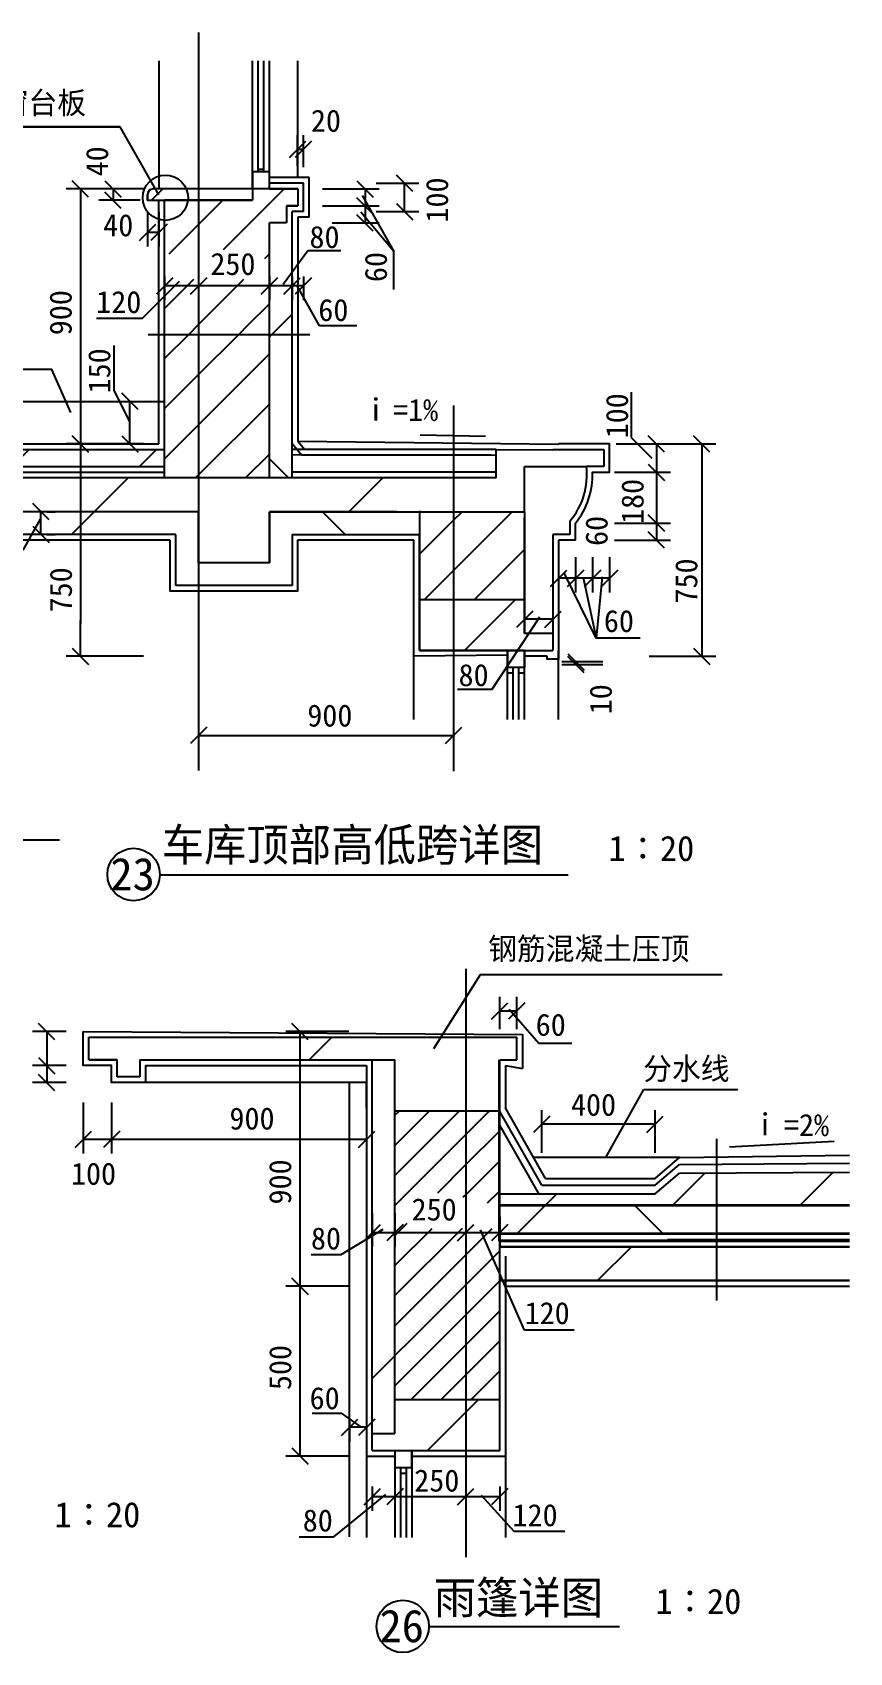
# Model space of a CAD drawing. Header units: metres. Extents: x 1414 to 8016, y 186 to 9373.
# Drawn here: x 4769 to 7652, y 3653 to 9373 of the extents above; entities that cross this region are included whole.
import ezdxf

# ---------------------------------------------------------------- set-up
doc = ezdxf.new("R2010")
doc.units = ezdxf.units.M
for name, color, linetype in [('A-AXI', 3, 'Continuous'), ('PUB_DIM', 3, 'Continuous'), ('PUB_TEXT', 7, 'Continuous'), ('S_DOTE', 7, 'Continuous'), ('WQ', 7, 'Continuous')]:
    doc.layers.add(name, color=color, linetype=linetype)
pattern_1 = [(45, (0, 0), (-224.506, 224.506), [])]
pattern_2 = [(45, (0, 0), (-449.013, 449.013), [])]

# ---------------------------------------------------------------- blocks, each defined once
blk = doc.blocks.new('_DIMX')
at = {"color": 6}
blk.add_lwpolyline([(-144.19, -144.17), (144.15, 144.17)], dxfattribs=at)

msp = doc.modelspace()

# ---------------------------------------------------------------- hatches: boundary and pattern name
h = msp.add_hatch()
h.set_pattern_fill('AN33C', scale=100)
h.set_pattern_definition(pattern_1)
h.paths.add_polyline_path([(5354.96, 8820.65), (5544.91, 8820.65), (5544.91, 8780.65), (5354.96, 8780.65)])
h.paths.add_polyline_path([(5289.66, 8809.71, 0.03), (5288.91, 8820.65), (5354.96, 8820.65), (5354.96, 8780.65), (5284.19, 8780.65, 0.09)])
h.paths.add_polyline_path([(5174.91, 8800.65, -0.2), (5180.76, 8814.79, -0.2), (5194.91, 8820.65), (5194.91, 8820.65), (5288.91, 8820.65, -0.03), (5289.66, 8809.71, -0.09), (5284.19, 8780.65), (5174.91, 8780.65)])
h = msp.add_hatch()
h.set_pattern_fill('ANSI38', scale=300)
h.paths.add_polyline_path([(5684.91, 8740.65), (5724.91, 8740.65), (5724.91, 8840.65), (5604.91, 8840.65), (5604.91, 8820.65), (5704.91, 8820.65), (5704.91, 8760.65), (5664.91, 8760.65), (5664.91, 8700.65), (5604.91, 8700.65), (5604.91, 8478.5), (5684.91, 8478.5)])
h.paths.add_polyline_path([(5684.91, 8478.5), (5604.91, 8478.5), (5604.91, 8340.42), (5684.91, 8340.42)])
h.paths.add_polyline_path([(5684.91, 8307.07), (5604.91, 8307.07), (5604.91, 7800.65), (5684.91, 7800.65)])
h.paths.add_polyline_path([(5684.91, 8340.42), (5604.91, 8340.42), (5604.91, 8307.07), (5684.91, 8307.07)])
h.paths.add_polyline_path([(6254.97, 7880.65), (5955.37, 7880.65), (5955.37, 7820.65), (6254.97, 7820.65)])
h.paths.add_polyline_path([(6404.97, 7880.91), (6254.97, 7881.38), (6254.97, 7820.65), (6404.97, 7820.65)])
h.paths.add_polyline_path([(5926.91, 7880.65), (5719.81, 7880.65), (5717.76, 7883.07), (5684.91, 7883.17), (5684.91, 7820.65), (5926.91, 7820.65)])
h.paths.add_polyline_path([(5955.37, 7880.65), (5926.91, 7880.65), (5926.91, 7820.65), (5955.37, 7820.65)])
h = msp.add_hatch()
h.set_pattern_fill('ANSI31', scale=1000)
h.paths.add_polyline_path([(4593.96, 7800.65), (4140.8, 7800.65), (4140.8, 7680.65), (4593.96, 7680.65)])
h.paths.add_polyline_path([(4622.42, 7800.65), (4593.96, 7800.65), (4593.96, 7680.65), (4622.42, 7680.65)])
h.paths.add_polyline_path([(5354.97, 7800.65), (4622.42, 7800.65), (4622.42, 7680.65), (5354.97, 7680.65)])
h.paths.add_polyline_path([(5926.91, 7800.65), (5354.97, 7800.65), (5354.97, 7500.65), (5603.97, 7500.65), (5603.97, 7680.65), (5926.91, 7680.65)])
h.paths.add_polyline_path([(6254.97, 7800.65), (5955.37, 7800.65), (5955.37, 7680.65), (6054.21, 7680.65), (6254.97, 7680.65)])
h.paths.add_polyline_path([(5955.37, 7800.65), (5926.91, 7800.65), (5926.91, 7680.65), (5955.37, 7680.65)])
h.paths.add_polyline_path([(6504.97, 7860.65), (6604.97, 7860.65), (6604.97, 7959.95), (6404.97, 7960.65), (6404.97, 7800.65), (6254.97, 7800.65), (6254.97, 7680.65), (6504.97, 7680.65)])
h.paths.add_polyline_path([(6504.97, 7370.65), (6254.97, 7370.65), (6254.97, 7190.65), (6584.97, 7190.65), (6584.97, 7250.65), (6504.97, 7250.65)])
h.paths.add_polyline_path([(6254.97, 7370.65), (6134.97, 7370.65), (6134.97, 7190.65), (6254.97, 7190.65)])
h = msp.add_hatch()
h.set_pattern_fill('AN33C', scale=200)
h.set_pattern_definition(pattern_2)
h.paths.add_polyline_path([(6504.97, 7860.65), (6604.97, 7860.65), (6604.97, 7959.95), (6404.97, 7960.65), (6404.97, 7800.65), (6254.97, 7800.65), (6254.97, 7680.65), (6504.97, 7680.65)])
h = msp.add_hatch()
h.set_pattern_fill('AN33C', scale=100)
h.set_pattern_definition(pattern_1)
h.paths.add_polyline_path([(4875.06, 7900.65), (4139.22, 7900.65), (4139.22, 7840.65), (4875.06, 7840.65)])
h.paths.add_polyline_path([(4899.8, 7900.65), (4875.06, 7900.65), (4875.06, 7840.65), (4899.8, 7840.65)])
h.paths.add_polyline_path([(5233.32, 7900.65), (4899.8, 7900.65), (4899.8, 7840.65), (5233.32, 7840.65)])
h = msp.add_hatch()
h.set_pattern_fill('ANSI38', scale=300)
h.paths.add_polyline_path([(6504.97, 7840.65), (6504.97, 7680.65), (6504.97, 7250.65), (6604.97, 7250.65), (6604.97, 7600.65), (6664.97, 7600.65), (6664.97, 7647.9, 0.21), (6723.32, 7840.65)])
h = msp.add_hatch()
h.set_pattern_fill('AN33C', scale=200)
h.set_pattern_definition(pattern_2)
h.paths.add_polyline_path([(4593.96, 7800.65), (4140.8, 7800.65), (4140.8, 7680.65), (4593.96, 7680.65)])
h.paths.add_polyline_path([(4622.42, 7800.65), (4593.96, 7800.65), (4593.96, 7680.65), (4622.42, 7680.65)])
h.paths.add_polyline_path([(5354.97, 7800.65), (4622.42, 7800.65), (4622.42, 7680.65), (5354.97, 7680.65)])
h.paths.add_polyline_path([(5926.91, 7800.65), (5354.97, 7800.65), (5354.97, 7500.65), (5603.97, 7500.65), (5603.97, 7680.65), (5926.91, 7680.65)])
h.paths.add_polyline_path([(5955.37, 7800.65), (5926.91, 7800.65), (5926.91, 7680.65), (5955.37, 7680.65)])
h.paths.add_polyline_path([(6254.97, 7800.65), (5955.37, 7800.65), (5955.37, 7680.65), (6054.21, 7680.65), (6254.97, 7680.65)])
h.paths.add_polyline_path([(6504.97, 7370.65), (6254.97, 7370.65), (6254.97, 7190.65), (6584.97, 7190.65), (6584.97, 7250.65), (6504.97, 7250.65)])
h.paths.add_polyline_path([(6254.97, 7370.65), (6134.97, 7370.65), (6134.97, 7190.65), (6254.97, 7190.65)])
h = msp.add_hatch()
h.set_pattern_fill('ANSI38', scale=300)
h.paths.add_polyline_path([(4593.96, 7680.65), (4192.29, 7680.65), (4192.29, 7600.65), (4593.96, 7600.65)])
h.paths.add_polyline_path([(4622.42, 7680.65), (4593.96, 7680.65), (4593.96, 7600.65), (4622.42, 7600.65)])
h.paths.add_polyline_path([(5354.97, 7680.65), (4622.42, 7680.65), (4622.42, 7600.65), (5274.97, 7600.65), (5274.97, 7420.65), (5354.97, 7420.65)])
h.paths.add_polyline_path([(5685.31, 7600.65), (5926.91, 7600.65), (5926.91, 7680.65), (5605.31, 7680.65), (5605.31, 7500.65), (5354.97, 7500.65), (5354.97, 7420.65), (5685.31, 7420.65)])
h.paths.add_polyline_path([(6134.97, 7680.65), (5955.37, 7680.65), (5955.37, 7600.65), (6134.97, 7600.65)])
h.paths.add_polyline_path([(5955.37, 7680.65), (5926.91, 7680.65), (5926.91, 7600.65), (5955.37, 7600.65)])
h = msp.add_hatch()
h.set_pattern_fill('AN33C', scale=200)
h.set_pattern_definition(pattern_2)
h.paths.add_polyline_path([(4967.82, 5825.6), (4967.82, 5745.6), (5067.82, 5745.6), (6047.82, 5745.6), (6047.82, 5565.6), (6297.82, 5565.6), (6297.82, 5825.6)])
h.paths.add_polyline_path([(6477.82, 5825.6), (6297.82, 5825.6), (6297.82, 5565.6), (6417.82, 5565.6), (6417.82, 5745.6), (6477.82, 5745.6)])
h.paths.add_polyline_path([(6417.82, 4546.43), (6297.82, 4546.43), (6297.82, 4366.43), (6417.82, 4366.43)])
h.paths.add_polyline_path([(6297.82, 4546.43), (6047.82, 4546.43), (6047.82, 4426.43), (5967.82, 4426.43), (5967.82, 4366.43), (6297.82, 4366.43)])
h = msp.add_hatch()
h.set_pattern_fill('ANSI31', scale=1000)
h.paths.add_polyline_path([(6297.82, 5825.6), (4967.82, 5825.6), (4967.82, 5745.6), (5067.82, 5745.6), (6047.82, 5745.6), (6047.82, 5565.6), (6297.82, 5565.6)])
h.paths.add_polyline_path([(6417.82, 5745.6), (6477.82, 5745.6), (6477.82, 5825.6), (6297.82, 5825.6), (6297.82, 5565.6), (6417.82, 5565.6)])
h.paths.add_polyline_path([(6297.82, 4546.43), (6047.82, 4546.43), (6047.82, 4426.43), (5967.82, 4426.43), (5967.82, 4366.43), (6297.82, 4366.43)])
h.paths.add_polyline_path([(6417.82, 4546.43), (6297.82, 4546.43), (6297.82, 4366.43), (6417.82, 4366.43)])
h = msp.add_hatch()
h.set_pattern_fill('ANSI38', scale=300)
h.paths.add_polyline_path([(6047.82, 5745.6), (5967.82, 5745.6), (5967.82, 5554.44), (5967.82, 4808.1), (6047.82, 4808.1)])
h.paths.add_polyline_path([(5967.82, 4426.43), (6047.82, 4426.43), (6047.82, 4546.43), (6047.82, 4764.53), (5967.82, 4764.53), (5967.82, 4666.43)])
h.paths.add_polyline_path([(6047.82, 4764.53), (6047.82, 4808.1), (5967.82, 4808.1), (5967.82, 4764.53)])
h = msp.add_hatch()
h.set_pattern_fill('AN32C', scale=300)
h.set_pattern_definition([(45, (0, 0), (-673.52, 673.52), [])])
h.paths.add_polyline_path([(7637.21, 5232.12), (7637.21, 5349.48), (7182.75, 5346.52), (7182.75, 5232.12)])
h.paths.add_polyline_path([(7145.46, 5346.27), (7051.56, 5345.66), (6965.79, 5272.2), (6417.82, 5272.2), (6417.82, 5232.12), (7145.46, 5232.12)])
h.paths.add_polyline_path([(7182.75, 5346.52), (7145.46, 5346.27), (7145.46, 5232.12), (7182.75, 5232.12)])
h.paths.add_polyline_path([(6417.82, 5514.53), (6417.82, 5272.2), (6556.77, 5272.2)])
h = msp.add_hatch()
h.set_pattern_fill('AN33C', scale=100)
h.set_pattern_definition(pattern_1)
h.paths.add_polyline_path([(7637.21, 5232.12), (7637.21, 5349.48), (7182.75, 5346.52), (7182.75, 5232.12)])
h.paths.add_polyline_path([(7145.46, 5232.12), (7182.75, 5232.12), (7182.75, 5346.52), (7145.46, 5346.27)])
h.paths.add_polyline_path([(7145.46, 5232.12), (7145.46, 5346.27), (7051.56, 5345.66), (6965.79, 5272.2), (6417.82, 5272.2), (6417.82, 5232.12)])
h.paths.add_polyline_path([(6417.82, 5514.53), (6417.82, 5272.2), (6556.77, 5272.2)])
h = msp.add_hatch()
h.set_pattern_fill('ANSI38', scale=300)
h.paths.add_polyline_path([(6417.82, 5229.86), (6417.82, 5132.12), (7145.46, 5132.12), (7145.46, 5229.86)])
h.paths.add_polyline_path([(7637.21, 5132.12), (7637.21, 5229.86), (7182.75, 5229.86), (7182.75, 5132.12)])
h.paths.add_polyline_path([(7145.46, 5132.12), (7182.75, 5132.12), (7182.75, 5229.86), (7145.46, 5229.86)])
h = msp.add_hatch()
h.set_pattern_fill('AN33C', scale=200)
h.set_pattern_definition(pattern_2)
h.paths.add_polyline_path([(7103.18, 5086.07), (7651.93, 5086.07), (7651.93, 4966.07), (7103.18, 4966.07)])
h.paths.add_polyline_path([(6417.82, 5086.07), (7065.89, 5086.07), (7065.89, 4966.07), (6417.82, 4966.07)])
h.paths.add_polyline_path([(7065.89, 5086.07), (7103.18, 5086.07), (7103.18, 4966.07), (7065.89, 4966.07)])
h = msp.add_hatch()
h.set_pattern_fill('ANSI31', scale=1000)
h.paths.add_polyline_path([(6417.82, 5086.07), (7065.89, 5086.07), (7065.89, 4966.07), (6417.82, 4966.07)])
h.paths.add_polyline_path([(7065.89, 5086.07), (7103.18, 5086.07), (7103.18, 4966.07), (7065.89, 4966.07)])
h.paths.add_polyline_path([(7103.18, 5086.07), (7651.93, 5086.07), (7651.93, 4966.07), (7103.18, 4966.07)])

# ---------------------------------------------------------------- linework, layer by layer
for p, q in [((5544.91, 8880.65), (5544.91, 9272.75)), ((5564.91, 8880.65), (5564.91, 9272.75)), ((5584.91, 8880.65), (5584.91, 9272.75)), ((5604.91, 8880.65), (5604.91, 9272.75)), ((5704.91, 8860.65), (5704.91, 9272.75)), ((5078.37, 9039.79), (4331.63, 9039.79)), ((4450.4, 9039.79), (5078.37, 9039.79)), ((5214.91, 8800.17), (5078.37, 9039.79)), ((5604.91, 8880.65), (5544.91, 8880.65)), ((5604.91, 8880.65), (5544.91, 8880.65)), ((5544.91, 8820.65), (5544.91, 8880.65)), ((5544.91, 8820.65), (5544.91, 8880.65)), ((5604.91, 8880.65), (5544.91, 8880.65)), ((5544.91, 8880.65), (5544.91, 8820.65)), ((5564.91, 8890.65), (5584.91, 8890.65)), ((5604.91, 8820.65), (5604.91, 8880.65)), ((5604.91, 8820.65), (5604.91, 8880.65)), ((5604.91, 8820.65), (5604.91, 8880.65)), ((5704.91, 8820.65), (5194.91, 8820.65)), ((5443.04, 8606.58), (5657.11, 8820.65)), ((5544.91, 8820.65), (5544.91, 8780.65)), ((5744.91, 8860.65), (5604.91, 8860.65)), ((5724.91, 8840.65), (5604.91, 8840.65)), ((5604.91, 8820.65), (5704.91, 8820.65)), ((5704.91, 8820.65), (5704.91, 8760.65)), ((5724.91, 8740.65), (5724.91, 8840.65)), ((5744.91, 8720.65), (5744.91, 8860.65)), ((5174.91, 8800.65), (5174.91, 8780.65)), ((5174.91, 8780.65), (5234.91, 8780.65)), ((5214.91, 7920.61), (5214.91, 8780.65)), ((5214.91, 7920.61), (5214.91, 8760.65)), ((5544.91, 8780.65), (5234.91, 8780.65)), ((5234.91, 7800.65), (5234.91, 8780.65)), ((5354.97, 8695.28), (5440.34, 8780.65)), ((5704.91, 8760.65), (5664.91, 8760.65)), ((5664.91, 8760.65), (5664.91, 8700.65)), ((5677.77, 8761.99), (5677.77, 8761.99)), ((5932.6, 8797.6), (6043.76, 8599.32)), ((5251.41, 8591.72), (5354.97, 8695.28)), ((5664.91, 8700.65), (5604.91, 8700.65)), ((5604.91, 7800.65), (5604.91, 8700.65)), ((5724.91, 8740.65), (5684.91, 8740.65)), ((5684.91, 7800.65), (5684.91, 8740.65)), ((5684.91, 8715.37), (5684.91, 8715.37)), ((5744.91, 8720.65), (5704.91, 8720.65)), ((6043.76, 8599.32), (5927.92, 8739.17)), ((5588.54, 8575.3), (5604.91, 8591.66)), ((5739.91, 8602.29), (5653.12, 8483.61)), ((5856.39, 8602.29), (5739.91, 8602.29)), ((6043.76, 8466.1), (6043.76, 8599.32)), ((5157.05, 8364.92), (5287.18, 8495.06)), ((5234.91, 8398.44), (5338.19, 8501.72)), ((5354.97, 8341.72), (5514.97, 8501.72)), ((5604.91, 8511.11), (5604.91, 8428.5)), ((5684.71, 8478.5), (5605.11, 8478.5)), ((5684.91, 8511.11), (5684.91, 8428.5)), ((5781.02, 8337.55), (5701.08, 8481.33)), ((5530.44, 8340.42), (5604.91, 8414.89)), ((4994.89, 8364.92), (5157.05, 8364.92)), ((5176.93, 8307.07), (5747.89, 8307.07)), ((5234.91, 8221.66), (5320.32, 8307.07)), ((5320.32, 8307.07), (5353.66, 8340.42)), ((5353.66, 8340.42), (5354.97, 8341.72)), ((5354.97, 8164.95), (5497.09, 8307.07)), ((5497.09, 8307.07), (5530.44, 8340.42)), ((5913.49, 8337.55), (5781.02, 8337.55)), ((5055.78, 8267.44), (5055.78, 8109.63)), ((5354.97, 7988.17), (5604.91, 8238.11)), ((5234.91, 8044.89), (5354.97, 8164.95)), ((5055.78, 8109.63), (5111.19, 7998.89)), ((6881.19, 8103.26), (6881.19, 7943.35)), ((5354.97, 7811.39), (5604.91, 8061.33)), ((5234.91, 7868.11), (5354.97, 7988.17)), ((4139.22, 7900.65), (5234.91, 7900.65)), ((6404.97, 7900.65), (5684.91, 7900.65)), ((6404.97, 7800.65), (6404.97, 7900.65)), ((6404.97, 7900.65), (6604.97, 7899.95)), ((6604.97, 7900.65), (6784.97, 7900.65)), ((6784.97, 7900.65), (6784.97, 7840.65)), ((6881.19, 7943.35), (6954.59, 7869.95)), ((4139.22, 7840.65), (5234.91, 7840.65)), ((5521, 7800.65), (5604.91, 7884.56)), ((5684.91, 7883.17), (6404.97, 7880.91)), ((6504.97, 7680.65), (6504.97, 7840.65)), ((6504.97, 7840.65), (6723.32, 7840.65)), ((6784.97, 7840.65), (6723.32, 7840.65)), ((6404.97, 7800.65), (4140.8, 7800.65)), ((5344.22, 7800.65), (5354.97, 7811.39)), ((6404.97, 7800.65), (5684.97, 7800.65)), ((6404.97, 7800.65), (6404.97, 7800.65)), ((5354.97, 7680.65), (4140.89, 7680.65)), ((5354.97, 7500.65), (5354.97, 7680.65)), ((5605.31, 7680.65), (5605.31, 7500.65)), ((5605.31, 7680.65), (6504.97, 7680.65)), ((6134.97, 7680.65), (6134.97, 7190.65)), ((6254.97, 7650.73), (6284.88, 7680.65)), ((6254.97, 7473.96), (6461.66, 7680.65)), ((6504.97, 7680.65), (6504.97, 7250.65)), ((4736.07, 7544.78), (4797.46, 7655.21)), ((6134.97, 7530.73), (6254.97, 7650.73)), ((6664.97, 7647.9), (6664.97, 7600.65)), ((5254.97, 7580.65), (4140.8, 7580.65)), ((5274.97, 7600.65), (4140.89, 7600.65)), ((5274.97, 7420.65), (5274.97, 7600.65)), ((5685.31, 7600.65), (6134.97, 7600.65)), ((5685.31, 7600.65), (5685.31, 7420.65)), ((6114.97, 7580.65), (5703.97, 7580.65)), ((6114.97, 6946.96), (6114.97, 7580.65)), ((6664.97, 7600.65), (6604.97, 7600.65)), ((6604.97, 7600.65), (6604.97, 7190.65)), ((5605.31, 7500.65), (5354.97, 7500.65)), ((6328.43, 7370.65), (6504.97, 7547.18)), ((6151.66, 7370.65), (6254.97, 7473.96)), ((6758.07, 7234.09), (6646.29, 7462.46)), ((6711.53, 7448.88), (6758.07, 7234.09)), ((6779.49, 7451.59), (6758.07, 7234.09)), ((5685.31, 7420.65), (5274.97, 7420.65)), ((6134.97, 7370.65), (6504.97, 7370.65)), ((6390.74, 7054.43), (6559.28, 7309.77)), ((6604.97, 7250.65), (6504.97, 7250.65)), ((6913.01, 7234.09), (6758.07, 7234.09)), ((6444.97, 7174.65), (6114.97, 7170.65)), ((6134.97, 7190.65), (6604.97, 7190.65)), ((6444.97, 6946.96), (6444.97, 7190.65)), ((6444.97, 7190.65), (6444.97, 7130.65)), ((6444.97, 7130.65), (6444.97, 7190.65)), ((6504.97, 6946.96), (6504.97, 7190.65)), ((6504.97, 7190.65), (6504.97, 7130.65)), ((6504.97, 7190.65), (6504.97, 7130.65)), ((6624.97, 6946.96), (6624.97, 7190.65)), ((6504.97, 7130.65), (6444.97, 7130.65)), ((6504.97, 7130.65), (6444.97, 7130.65)), ((6464.97, 7110.65), (6444.97, 7110.65)), ((6464.97, 6946.96), (6464.97, 7130.65)), ((6484.97, 6946.96), (6484.97, 7130.65)), ((6504.97, 7110.65), (6484.97, 7110.65)), ((6268.41, 7054.43), (6390.74, 7054.43)), ((4043.75, 6522.22), (4863.89, 6522.22)), ((5219.33, 6399.37), (6659.08, 6399.37)), ((6555.05, 5803.59), (6451.26, 5923.02)), ((6497.82, 5836.51), (6497.82, 5715.6)), ((4967.82, 5745.6), (4967.82, 5825.6)), ((4967.82, 5825.6), (6477.82, 5825.6)), ((6477.82, 5745.6), (6477.82, 5825.6)), ((6671.42, 5803.59), (6555.05, 5803.59)), ((4967.82, 5745.6), (5067.82, 5745.6)), ((5067.82, 5745.6), (4967.82, 5745.6)), ((5067.82, 5685.6), (5067.82, 5745.6)), ((5147.82, 5745.6), (5147.82, 5685.6)), ((5147.82, 5745.6), (6047.82, 5745.6)), ((5947.82, 5725.6), (5947.82, 4717.54)), ((5967.82, 5554.44), (5967.82, 5745.6)), ((6047.82, 4426.43), (6047.82, 5745.6)), ((6414.06, 5745.6), (6414.06, 5106.07)), ((6417.82, 4737.54), (6417.82, 5745.6)), ((6417.82, 5745.6), (6477.82, 5745.6)), ((6437.82, 5725.6), (6437.82, 5576.16)), ((5147.82, 5685.6), (5067.82, 5685.6)), ((6925.49, 5641.5), (7258.05, 5641.5)), ((5947.82, 5575.6), (5947.82, 5554.44)), ((5967.82, 4659.82), (5967.82, 5554.44)), ((6047.82, 5565.6), (6417.82, 5565.6)), ((6047.82, 5549.92), (6063.5, 5565.6)), ((6047.82, 5443.86), (6169.57, 5565.6)), ((6047.82, 5337.79), (6275.63, 5565.6)), ((6297.82, 5481.72), (6381.7, 5565.6)), ((6565.58, 5302.81), (6417.82, 5562.78)), ((6297.82, 5375.66), (6414.06, 5491.9)), ((6047.82, 5231.72), (6297.82, 5481.72)), ((7182.75, 5466.53), (7182.75, 4896)), ((6297.82, 5269.59), (6414.06, 5385.83)), ((6965.79, 5327.3), (7051.56, 5400.76)), ((7051.56, 5400.76), (7651.93, 5408.87)), ((7051.56, 5376.27), (7651.93, 5380.43)), ((6198.55, 5276.38), (6297.82, 5375.66)), ((6579.27, 5327.3), (6965.79, 5327.3)), ((6965.79, 5302.81), (7051.56, 5376.27)), ((6965.79, 5272.2), (7051.56, 5345.66)), ((7051.56, 5345.66), (7651.93, 5349.58)), ((6288.94, 5260.71), (6297.82, 5269.59)), ((6374.65, 5240.36), (6414.06, 5279.77)), ((6417.82, 5272.2), (6965.79, 5272.2)), ((6565.58, 5302.81), (6965.79, 5302.81)), ((6417.82, 5232.12), (7651.93, 5232.12)), ((7651.93, 5232.12), (6417.82, 5232.12)), ((7651.93, 5229.86), (6417.82, 5229.86)), ((6047.82, 5125.66), (6091.2, 5169.04)), ((6047.82, 4913.53), (6285.68, 5151.38)), ((6047.82, 5019.59), (6178.59, 5150.36)), ((6297.82, 5057.46), (6390.72, 5150.36)), ((5857.57, 5058.46), (6005.83, 5147.97)), ((6505.13, 4791.84), (6349.79, 5144.97)), ((7651.93, 5107.97), (6414.06, 5107.97)), ((7651.93, 5132.12), (6417.82, 5132.12)), ((6417.82, 5132.12), (7651.93, 5132.12)), ((7651.93, 5129.86), (6417.82, 5129.86)), ((6417.82, 5107.97), (7651.93, 5107.97)), ((7651.93, 5110.22), (7010.05, 5110.22)), ((5752.56, 5058.46), (5857.57, 5058.46)), ((5947.82, 5052.86), (5947.82, 4646.43)), ((6048.46, 4808.1), (6297.82, 5057.46)), ((6297.82, 4951.39), (6417.82, 5071.39)), ((6414.06, 5086.07), (7651.93, 5086.07)), ((7651.93, 5086.07), (6417.82, 5086.07)), ((6417.82, 4366.43), (6417.82, 5052.86)), ((6437.82, 5052.86), (6437.82, 4059.39)), ((6154.53, 4808.1), (6297.82, 4951.39)), ((6297.82, 4845.33), (6417.82, 4965.33)), ((7651.93, 4966.07), (6417.82, 4966.07)), ((6437.82, 4946.07), (6437.82, 4737.54)), ((6047.82, 4807.46), (6048.46, 4808.1)), ((6110.96, 4764.53), (6154.53, 4808.1)), ((6217.02, 4764.53), (6260.59, 4808.1)), ((6260.59, 4808.1), (6297.82, 4845.33)), ((6323.09, 4764.53), (6366.66, 4808.1)), ((6366.66, 4808.1), (6417.82, 4859.26)), ((6047.82, 4701.39), (6110.96, 4764.53)), ((6047.82, 4595.33), (6217.02, 4764.53)), ((6297.82, 4739.26), (6323.09, 4764.53)), ((6297.82, 4633.2), (6417.82, 4753.2)), ((6679.88, 4791.84), (6505.13, 4791.84)), ((6104.99, 4546.43), (6297.82, 4739.26)), ((5947.82, 4646.43), (5947.82, 4059.39)), ((5967.82, 4366.43), (5967.82, 4666.43)), ((6317.12, 4546.43), (6417.82, 4647.13)), ((6211.06, 4546.43), (6297.82, 4633.2)), ((6047.82, 4546.43), (6417.82, 4546.43)), ((5755.75, 4498.75), (5857.55, 4498.75)), ((5857.55, 4498.75), (5929.08, 4449.26)), ((5967.82, 4426.43), (6047.82, 4426.43)), ((5967.82, 4366.43), (6417.82, 4366.43)), ((6047.82, 4366.43), (6047.82, 4306.43)), ((6047.82, 4366.43), (6047.82, 4306.43)), ((6107.82, 4366.43), (6107.82, 4306.43)), ((6107.82, 4306.43), (6107.82, 4366.43)), ((6111.23, 4369.13), (6111.23, 4369.13)), ((6111.23, 4369.13), (6111.23, 4369.13)), ((6047.82, 4306.43), (6107.82, 4306.43)), ((6047.82, 4306.43), (6047.82, 4059.39)), ((6047.82, 4306.43), (6107.82, 4306.43)), ((6067.82, 4306.43), (6067.82, 4059.39)), ((6087.82, 4306.43), (6087.82, 4059.39)), ((6107.82, 4306.43), (6107.82, 4059.39)), ((6067.82, 4286.43), (6087.82, 4286.43)), ((5831.69, 4061.14), (6015.89, 4210.88)), ((6468.95, 4079.94), (6353.43, 4207.85)), ((6646.91, 4079.94), (6468.95, 4079.94)), ((5709.92, 4061.14), (5831.69, 4061.14)), ((6167.41, 3745.05), (6840.13, 3745.05))]:
    msp.add_line(p, q)
for points in [[(5214.91, 9272.75), (5214.91, 8820.65)], [(5664.91, 8760.65), (5704.91, 8760.65)], [(5704.91, 8720.65), (5704.91, 7930.65)], [(4903.68, 8031.2), (4836.79, 8183.4), (4053.15, 8183.4)], [(4159.22, 8070.65), (5236.49, 8070.65)], [(4136.13, 7920.61), (5214.91, 7920.61)], [(5684.91, 7921.8), (5719.81, 7880.65)], [(5704.91, 7930.65), (5730.35, 7900.65)], [(5704.91, 7930.65), (6624.97, 7919.95)], [(6395.78, 7900.65), (5730.35, 7900.65)], [(6604.97, 7899.95), (6604.97, 7900.65)], [(6624.97, 7919.95), (6624.97, 7920.65)], [(6387.2, 7880.65), (5719.81, 7880.65)], [(6702.97, 7841.06), (6702.97, 7840.36)], [(4140.35, 7820.65), (5234.91, 7820.65)], [(6404.97, 7820.65), (5684.91, 7820.65)], [(5603.97, 7680.65), (5603.97, 7500.65), (5354.97, 7500.65), (5354.97, 7680.65)], [(6138.73, 7680.65), (6134.97, 7680.65)], [(6504.97, 7680.65), (6504.97, 7680.65)], [(6504.97, 7660.65), (6504.97, 7250.65)], [(5703.97, 7580.65), (5703.97, 7400.65), (5254.97, 7400.65), (5254.97, 7580.65)], [(6684.97, 7580.65), (6624.97, 7580.65)], [(6624.97, 7580.65), (6624.97, 7170.65)], [(6504.97, 7190.65), (6504.97, 7170.65)], [(6584.97, 7170.65), (6504.97, 7170.65)], [(6584.97, 7170.65), (6504.97, 7170.65)], [(6624.97, 7170.65), (6624.97, 7160.65), (6584.97, 7160.65), (6584.97, 7170.65)], [(6185.36, 5785.94), (6349.2, 6046.58), (7202.51, 6046.58)], [(5947.82, 5575.6), (5947.82, 5575.6), (5947.82, 5665.6), (5047.82, 5665.6), (5047.82, 5725.6), (4947.82, 5725.6), (4947.82, 5845.6)], [(4947.82, 5845.6), (6497.82, 5835.74)], [(5167.82, 5725.6), (5167.82, 5665.6)], [(5167.82, 5725.6), (5947.82, 5725.6)], [(6437.82, 5725.6), (6497.82, 5715.6)], [(5887.82, 4061.76), (5887.82, 5665.6)], [(6791.77, 5400.76), (6925.49, 5641.5)], [(6579.27, 5327.3), (6437.82, 5576.16)], [(6557.06, 5271.69), (6417.82, 5514.53)], [(7051.56, 5400.76), (6537.51, 5400.76)], [(6414.06, 5106.07), (7651.93, 5106.07)], [(6417.82, 5086.07), (7651.93, 5086.07)], [(6417.82, 4966.07), (7651.93, 4966.07)], [(6437.82, 4946.07), (7651.93, 4946.07)], [(5947.82, 4646.43), (5947.82, 4646.43)], [(5967.82, 4666.43), (5967.82, 4666.43)], [(5967.82, 4366.43), (6417.82, 4366.43)], [(5947.82, 4346.43), (6047.82, 4346.43)], [(6107.82, 4346.43), (6437.82, 4346.43)]]:
    msp.add_lwpolyline(points)
msp.add_lwpolyline([(6684.97, 7580.65), (6684.97, 7640.65, 0.18), (6744.97, 7820.65), (6804.97, 7820.65), (6804.97, 7920.65), (6624.97, 7920.65)], format="xyb")
for centre, radius in [((5237.75, 8789.71), 80), ((5125.64, 6400.07), 92.6), ((6075.19, 3745.48), 92.6)]:
    msp.add_circle(centre, radius)
for centre, radius, start, end in [((5194.91, 8800.65), 20, 90, 180), ((6475.85, 7810.36), 249.32, 319.34, 6.98)]:
    msp.add_arc(centre, radius, start, end)
at = {"layer": 'A-AXI'}
for p, q in [((5704.47, 8900.65), (5704.47, 9011.1)), ((5724.91, 8897.9), (5724.91, 9011.1)), ((5704.27, 8961.1), (5704.07, 8961.1)), ((5704.47, 8961.1), (5724.91, 8961.1)), ((5725.11, 8961.1), (5725.31, 8961.1)), ((5981.5, 8840.65), (6131.81, 8840.65)), ((6081.81, 8740.85), (6081.81, 8840.45)), ((5981.5, 8740.65), (6131.81, 8740.65)), ((5234.91, 8511.11), (5234.91, 8428.5)), ((5354.76, 8478.5), (5235.11, 8478.5)), ((5354.96, 8511.11), (5354.96, 8428.5)), ((5354.96, 8511.11), (5354.96, 8428.5)), ((5604.71, 8478.5), (5355.16, 8478.5)), ((5604.91, 8511.11), (5604.91, 8428.5)), ((5684.71, 8478.5), (5684.51, 8478.5)), ((5684.91, 8511.11), (5684.91, 8428.5)), ((5724.91, 8478.5), (5684.91, 8478.5)), ((5724.91, 8511.11), (5724.91, 8428.5)), ((5725.11, 8478.5), (5725.31, 8478.5))]:
    msp.add_line(p, q, dxfattribs=at)
at = {"layer": 'PUB_DIM'}
for p, q in [((5160.58, 8820.65), (4888.03, 8820.65)), ((4938.03, 8820.45), (4938.03, 7920.82)), ((5149.39, 8820.65), (5003, 8820.65)), ((5053, 8820.85), (5053, 8821.05)), ((5053, 8820.65), (5053, 8780.65)), ((5791.9, 8820.65), (5992.6, 8820.65)), ((5942.6, 8820.85), (5942.6, 8821.05)), ((5942.6, 8820.65), (5942.6, 8760.65)), ((5149.39, 8780.65), (5003, 8780.65)), ((5053, 8780.45), (5053, 8780.25)), ((5791.9, 8760.65), (5992.6, 8760.65)), ((5826.41, 8760.65), (5992.6, 8760.65)), ((5942.6, 8760.85), (5942.6, 8761.05)), ((5942.6, 8760.65), (5942.6, 8700.65)), ((5942.6, 8760.45), (5942.6, 8760.25)), ((5174.9, 8740.17), (5174.9, 8617.73)), ((5214.91, 8740.17), (5214.91, 8617.73)), ((5826.41, 8700.65), (5992.6, 8700.65)), ((5942.6, 8700.45), (5942.6, 8700.25)), ((5174.7, 8667.73), (5174.5, 8667.73)), ((5174.9, 8667.73), (5214.91, 8667.73)), ((5215.11, 8667.73), (5215.31, 8667.73)), ((5071.42, 8070.65), (5162.85, 8070.65)), ((5112.85, 7920.85), (5112.85, 8070.45)), ((5160.58, 7920.62), (4888.03, 7920.62)), ((5160.58, 7920.62), (4888.03, 7920.62)), ((4938.03, 7920.42), (4938.03, 7286.93)), ((5071.42, 7920.65), (5162.85, 7920.65)), ((6828.3, 7920.65), (7020.62, 7920.65)), ((6944.74, 7920.65), (7180.51, 7920.65)), ((6970.62, 7920.45), (6970.62, 7820.85)), ((7130.51, 7920.45), (7130.51, 7170.85)), ((6822.43, 7820.65), (7020.62, 7820.65)), ((6828.3, 7820.65), (7020.62, 7820.65)), ((6970.62, 7820.85), (6970.62, 7821.05)), ((6970.62, 7820.65), (6970.62, 7640.65)), ((4798.69, 7600.85), (4798.69, 7680.45)), ((4820, 7680.65), (4848.69, 7680.65)), ((6822.43, 7640.65), (7020.62, 7640.65)), ((6822.43, 7640.65), (7020.62, 7640.65)), ((6970.62, 7640.85), (6970.62, 7641.05)), ((6970.62, 7640.65), (6970.62, 7580.65)), ((6970.62, 7640.45), (6970.62, 7640.25)), ((4820, 7600.65), (4848.69, 7600.65)), ((6822.43, 7580.65), (7020.62, 7580.65)), ((6970.62, 7580.45), (6970.62, 7580.25)), ((6624.97, 7520.65), (6624.97, 7395.91)), ((6684.97, 7520.65), (6684.97, 7395.91)), ((6684.97, 7520.65), (6684.97, 7395.91)), ((6744.97, 7520.65), (6744.97, 7395.91)), ((6744.97, 7520.65), (6744.97, 7395.91)), ((6804.97, 7520.65), (6804.97, 7395.91)), ((6624.77, 7445.91), (6624.57, 7445.91)), ((6684.97, 7445.91), (6624.97, 7445.91)), ((6684.77, 7445.91), (6684.57, 7445.91)), ((6744.97, 7445.91), (6684.97, 7445.91)), ((6685.17, 7445.91), (6685.37, 7445.91)), ((6744.77, 7445.91), (6744.57, 7445.91)), ((6804.97, 7445.91), (6744.97, 7445.91)), ((6745.17, 7445.91), (6745.37, 7445.91)), ((6805.17, 7445.91), (6805.37, 7445.91)), ((6504.97, 7427.59), (6504.97, 7251.55)), ((6604.97, 7427.59), (6604.97, 7251.55)), ((4938.03, 7170.85), (4938.03, 7297.3)), ((6604.77, 7301.55), (6505.17, 7301.55)), ((5160.58, 7170.65), (4888.03, 7170.65)), ((6781.58, 7150.65), (6636.75, 7150.65)), ((6686.75, 7150.85), (6686.75, 7151.05)), ((6686.75, 7140.65), (6686.75, 7150.65)), ((6944.74, 7170.65), (7180.51, 7170.65)), ((6781.58, 7140.65), (6636.75, 7140.65)), ((6686.75, 7140.45), (6686.75, 7140.25)), ((5354.96, 6930.34), (5354.96, 6841.39)), ((6254.96, 6930.34), (6254.96, 6841.39)), ((5354.97, 6891.39), (6254.76, 6891.39)), ((6417.82, 5854.31), (6417.82, 5968.14)), ((6477.82, 5854.31), (6477.82, 5968.14)), ((6417.62, 5918.14), (6417.42, 5918.14)), ((6477.82, 5918.14), (6417.82, 5918.14)), ((6478.02, 5918.14), (6478.22, 5918.14)), ((4887.82, 5845.6), (4769.17, 5845.6)), ((4819.17, 5845.4), (4819.17, 5725.8)), ((5884.57, 5845.6), (5662.59, 5845.6)), ((5712.59, 5845.4), (5712.59, 4946.27)), ((4887.82, 5725.6), (4769.17, 5725.6)), ((4887.82, 5725.6), (4769.17, 5725.6)), ((4819.17, 5725.8), (4819.17, 5726)), ((4819.17, 5725.6), (4819.17, 5665.6)), ((4887.82, 5665.6), (4769.17, 5665.6)), ((4819.17, 5665.4), (4819.17, 5665.2)), ((4947.83, 5595.02), (4947.83, 5415.02)), ((5047.83, 5595.02), (5047.83, 5415.02)), ((5047.83, 5595.02), (5047.83, 5415.02)), ((5947.83, 5595.02), (5947.83, 5415.02)), ((6565.58, 5416.95), (6565.58, 5568.07)), ((6965.79, 5416.95), (6965.79, 5568.07)), ((6965.59, 5518.07), (6565.78, 5518.07)), ((4947.63, 5465.02), (4947.43, 5465.02)), ((5047.83, 5465.02), (4947.83, 5465.02)), ((5048.03, 5465.02), (5048.23, 5465.02)), ((5947.63, 5465.02), (5048.03, 5465.02)), ((5967.82, 5204.01), (5967.82, 5085.36)), ((6047.82, 5204.01), (6047.82, 5085.36)), ((6047.82, 5204.01), (6047.82, 5085.36)), ((6297.82, 5204.01), (6297.82, 5085.36)), ((6297.82, 5191.14), (6297.82, 5085.36)), ((6417.82, 5191.14), (6417.82, 5085.36)), ((5967.62, 5135.36), (5967.42, 5135.36)), ((6047.82, 5135.36), (5967.82, 5135.36)), ((6048.02, 5135.36), (6048.22, 5135.36)), ((6297.62, 5135.36), (6048.02, 5135.36)), ((6297.62, 5135.36), (6297.42, 5135.36)), ((6417.82, 5135.36), (6297.82, 5135.36)), ((6418.02, 5135.36), (6418.22, 5135.36)), ((5884.57, 4946.07), (5662.59, 4946.07)), ((5884.57, 4946.07), (5662.59, 4946.07)), ((5712.59, 4945.87), (5712.59, 4346.63)), ((5887.82, 4469.33), (5887.82, 4398.59)), ((5947.82, 4469.33), (5947.82, 4398.59)), ((5887.62, 4448.59), (5887.42, 4448.59)), ((5947.82, 4448.59), (5887.82, 4448.59)), ((5948.02, 4448.59), (5948.22, 4448.59)), ((5884.57, 4346.43), (5662.59, 4346.43)), ((5967.82, 4239.36), (5967.82, 4153.02)), ((6047.82, 4239.36), (6047.82, 4153.02)), ((6047.82, 4239.36), (6047.82, 4153.02)), ((6297.82, 4239.36), (6297.82, 4153.02)), ((6297.82, 4239.36), (6297.82, 4153.02)), ((6417.82, 4239.36), (6417.82, 4153.02)), ((5967.62, 4203.02), (5967.42, 4203.02)), ((6047.82, 4203.02), (5967.82, 4203.02)), ((6048.02, 4203.02), (6048.22, 4203.02)), ((6297.62, 4203.02), (6048.02, 4203.02)), ((6297.62, 4203.02), (6297.42, 4203.02)), ((6417.82, 4203.02), (6297.82, 4203.02)), ((6418.02, 4203.02), (6418.22, 4203.02))]:
    msp.add_line(p, q, dxfattribs=at)
for points in [[(6366.99, 7946.74), (6137.19, 7951.73)], [(7227.81, 5438.33), (7597.72, 5459.1)]]:
    msp.add_lwpolyline(points, dxfattribs=at)
at = {"layer": 'S_DOTE'}
for p, q in [((5354.97, 9373.36), (5354.97, 6766.75)), ((6254.97, 8055.89), (6254.97, 6765.15)), ((6297.82, 6066.92), (6297.82, 3989.8))]:
    msp.add_line(p, q, dxfattribs=at)
at = {"layer": 'WQ'}
for p, q in [((5174.91, 8780.65), (5174.91, 8800.65)), ((6054.21, 7680.65), (5605.31, 7680.65)), ((6504.97, 7250.65), (6504.97, 7660.65)), ((6134.97, 7190.65), (6134.97, 7600.65)), ((6504.97, 7190.65), (6134.97, 7190.65)), ((6504.97, 7170.65), (6504.97, 7190.65))]:
    msp.add_line(p, q, dxfattribs=at)
msp.add_lwpolyline([(5704.91, 8820.65), (5194.91, 8820.65, 0.2), (5180.76, 8814.79, 0.2), (5174.91, 8800.65), (5174.91, 8780.65), (5544.91, 8780.65)], format="xyb", dxfattribs=at)
msp.add_arc((5194.91, 8800.65), 20, 90, 180, dxfattribs=at)

# ---------------------------------------------------------------- block references
at = {"xscale": 0.2, "yscale": 0.2, "zscale": 0.2, "rotation": 180}
msp.add_blockref('_DIMX', (5604.91, 8478.5), dxfattribs=at)
at = {"xscale": 0.2, "yscale": 0.2, "zscale": 0.2}
msp.add_blockref('_DIMX', (5684.91, 8478.5), dxfattribs=at)
at = {"layer": 'A-AXI', "xscale": 0.2, "yscale": 0.2, "zscale": 0.2}
for p in [(5704.47, 8961.1), (5354.96, 8478.5), (5604.91, 8478.5), (5684.91, 8478.5)]:
    msp.add_blockref('_DIMX', p, dxfattribs=at)
for p, rotation in [((5724.91, 8961.1), 180), ((6081.81, 8840.65), 90), ((6081.81, 8740.65), 270), ((5234.91, 8478.5), 180), ((5354.96, 8478.5), 180), ((5724.91, 8478.5), 180)]:
    msp.add_blockref('_DIMX', p, dxfattribs=dict(at, rotation=rotation))
at = {"layer": 'PUB_DIM', "xscale": 0.2, "yscale": 0.2, "zscale": 0.2}
for p, rotation in [((4938.03, 8820.65), 90), ((5053, 8820.65), 270), ((5942.6, 8820.65), 270), ((5053, 8780.65), 90), ((5942.6, 8760.65), 270), ((5942.6, 8760.65), 90), ((5214.91, 8667.73), 180), ((5942.6, 8700.65), 90), ((5112.85, 8070.65), 90), ((4938.03, 7920.62), 270), ((4938.03, 7920.62), 90), ((5112.85, 7920.65), 270), ((6970.62, 7920.65), 90), ((7130.51, 7920.65), 90), ((6970.62, 7820.65), 270), ((6970.62, 7820.65), 270), ((4798.69, 7680.65), 90), ((6970.62, 7640.65), 270), ((6970.62, 7640.65), 90), ((4798.69, 7600.65), 270), ((6970.62, 7580.65), 90), ((6624.97, 7445.91), 360), ((6684.97, 7445.91), 360), ((6684.97, 7445.91), 180), ((6744.97, 7445.91), 360), ((6744.97, 7445.91), 180), ((6804.97, 7445.91), 180), ((6504.97, 7301.55), 180), ((4938.03, 7170.65), 270), ((6686.75, 7150.65), 270), ((6686.75, 7140.65), 90), ((7130.51, 7170.65), 270), ((5354.96, 6891.39), 180), ((6477.82, 5918.14), 180), ((4819.17, 5845.6), 90), ((5712.59, 5845.6), 90), ((4819.17, 5725.6), 270), ((4819.17, 5725.6), 270), ((4819.17, 5665.6), 90), ((5047.83, 5465.02), 180), ((5047.83, 5465.02), 180), ((6565.58, 5518.07), 180), ((5967.82, 5135.36), 360), ((6047.82, 5135.36), 180), ((6047.82, 5135.36), 180), ((6297.82, 5135.36), 360), ((6297.82, 5135.36), 360), ((6417.82, 5135.36), 180), ((5712.59, 4946.07), 270), ((5712.59, 4946.07), 90), ((5947.82, 4448.59), 180), ((5712.59, 4346.43), 270), ((6047.82, 4203.02), 180), ((6047.82, 4203.02), 180), ((6417.82, 4203.02), 180)]:
    msp.add_blockref('_DIMX', p, dxfattribs=dict(at, rotation=rotation))
for p in [(5174.9, 8667.73), (6604.97, 7301.55), (6254.96, 6891.39), (6417.82, 5918.14), (4947.83, 5465.02), (5947.83, 5465.02), (6965.79, 5518.07), (5887.82, 4448.59), (5967.82, 4203.02), (6297.82, 4203.02), (6297.82, 4203.02)]:
    msp.add_blockref('_DIMX', p, dxfattribs=at)

# ---------------------------------------------------------------- texts
for s, height, p in [('20', 78, (5751.18, 9022.68)), ('40', 78, (5018.38, 8653.56)), ('80', 78, (5746.15, 8612.03)), ('250', 78, (5396.4, 8516.9)), ('120', 78, (4993.7, 8382.25)), ('60', 78, (5777.48, 8354.27)), ('80', 78, (6272.18, 7065.23)), ('900', 78, (5738.55, 6922.43)), ('车库顶部高低跨详图', 115, (5224.79, 6447.57)), ('1∶20', 89, (6801.29, 6447.87)), ('23', 115, (5043.87, 6344.17)), ('钢筋混凝土压顶', 78, (6376.96, 6099.05)), ('60', 78, (6544.48, 5830.56)), ('分水线', 78, (6923.91, 5675.5)), ('400', 78, (6668.88, 5548.42)), ('900', 78, (5463.77, 5499.68)), ('i', 78, (7327.38, 5478.85)), ('  =2%', 78, (7314.24, 5476.84)), ('100', 78, (4904.65, 5304.82)), ('60', 78, (5746.69, 4512.27)), ('250', 78, (6115.77, 4221.41)), ('1∶20', 89, (4846.64, 4095.42)), ('120', 78, (6462.6, 4099.22)), ('80', 78, (5722.51, 4080.5)), ('雨篷详图', 115, (6184.53, 3789.28)), ('1∶20', 89, (6967.38, 3789.51)), ('26', 115, (5993.41, 3689.58))]:
    msp.add_text(s, height=height).set_placement(p)
for s, rotation, p in [('40', 90, (5035.52, 8864.98)), ('100', 90, (6235.25, 8702.04)), ('60', 90, (6019.39, 8491.86)), ('900', 90, (4906.99, 8304.22)), ('150', 90, (5043.45, 8098.69)), ('100', 90, (6870.07, 7940.2)), ('180', 90, (6924.91, 7637.74)), ('60', 90, (6798, 7560.22)), ('750', 90, (7114.63, 7356.92)), ('750', 90, (4907.86, 7325.56)), ('60', 360, (6784.93, 7256.02)), ('10', 90, (6812.78, 6965.88)), ('900', 90, (5681.55, 5235.08)), ('250', 360, (6106.41, 5178.57)), ('80', 360, (5751.4, 5076.2)), ('120', 360, (6505.24, 4812.57)), ('500', 90, (5681.72, 4579.66))]:
    msp.add_text(s, height=78, rotation=rotation).set_placement(p)
at = {"layer": 'A-AXI'}
for s, p in [('i', (5953.9, 8002.96)), ('  =1%', (5934.98, 8001.53))]:
    msp.add_text(s, height=78, dxfattribs=at).set_placement(p)
at = {"layer": 'PUB_TEXT'}
msp.add_text('水磨石窗台板', height=78, dxfattribs=at).set_placement((4349.33, 9085.76))

doc.saveas('drawing.dxf')
